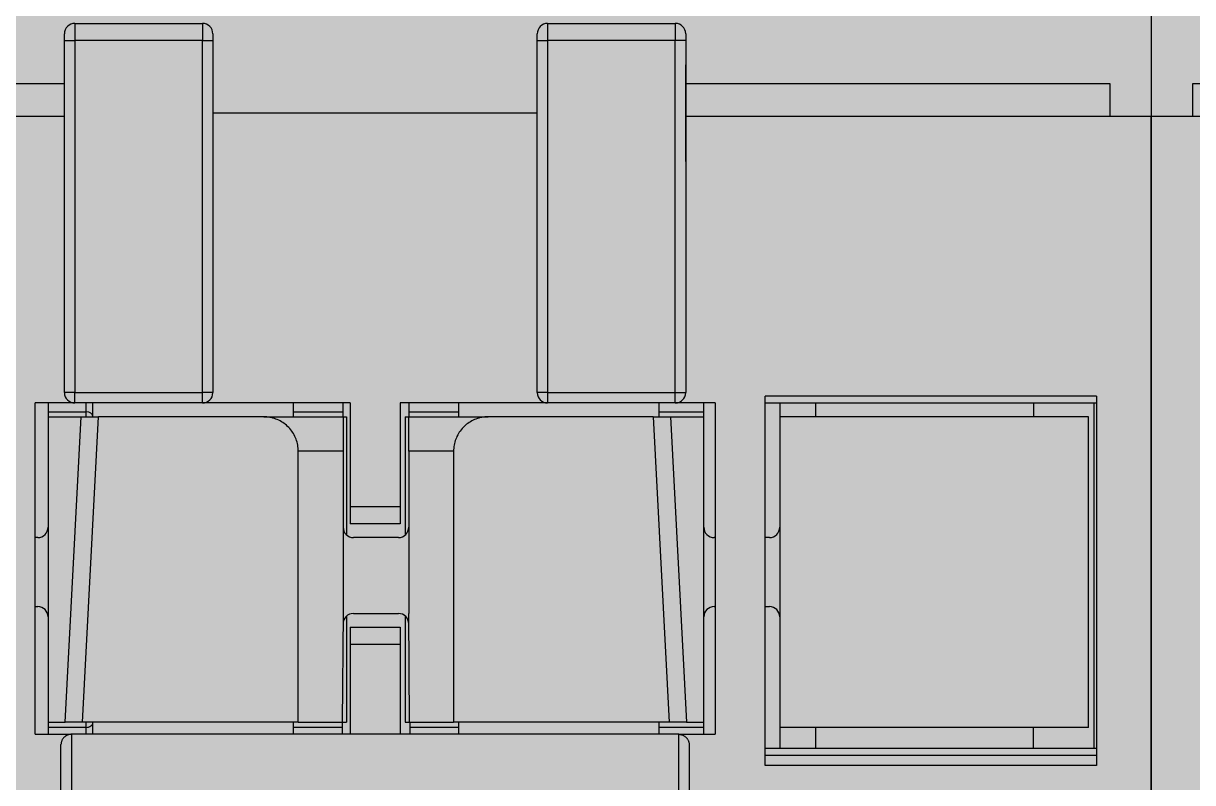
# Model space of a CAD drawing. Extents: x -20 to 2016, y -5898 to 916.
# Drawn here: x 764.39 to 798.27, y 71.66 to 93.66 of the extents above; entities that cross this region are included whole.
import ezdxf

# ---------------------------------------------------------------- set-up
doc = ezdxf.new("R2010")
doc.units = 0
doc.layers.add('MAIN-1', color=7, linetype='Continuous')
doc.layers.add('SYMS', color=7, linetype='Continuous')

msp = doc.modelspace()

# ---------------------------------------------------------------- hatches: boundary and pattern name
at = {"layer": 'SYMS', "true_color": 0x636466}
h = msp.add_hatch(color=251, dxfattribs=at)
h.dxf.hatch_style = 1
h.paths.add_polyline_path([(752.088, 44.229), (797.066, 44.229), (797.066, 114.729), (752.088, 114.729)])
h = msp.add_hatch(color=251, dxfattribs=at)
h.dxf.hatch_style = 1
h.paths.add_polyline_path([(797.077, 44.229), (842.055, 44.229), (842.055, 114.729), (797.077, 114.729)])

# ---------------------------------------------------------------- linework, layer by layer
at = {"layer": 'MAIN-1'}
for p, q in [((797.066, 94.059), (797.066, 90.959)), ((797.077, 90.959), (797.077, 94.059)), ((765.877, 93.659), (769.577, 93.659)), ((765.877, 93.659), (765.877, 93.159)), ((769.577, 93.659), (769.577, 93.159)), ((779.577, 93.659), (783.277, 93.659)), ((779.577, 93.659), (779.577, 93.159)), ((783.277, 93.659), (783.277, 93.159)), ((765.577, 93.159), (765.577, 93.359)), ((769.877, 93.359), (769.877, 93.159)), ((779.277, 93.159), (779.277, 93.359)), ((783.577, 93.359), (783.577, 93.159)), ((765.577, 82.959), (765.577, 93.159)), ((765.577, 93.159), (765.877, 93.159)), ((765.877, 93.159), (765.877, 82.959)), ((769.577, 93.159), (765.877, 93.159)), ((769.577, 82.959), (769.577, 93.159)), ((769.577, 93.159), (769.877, 93.159)), ((769.877, 93.159), (769.877, 82.959)), ((779.277, 82.959), (779.277, 93.159)), ((779.277, 93.159), (779.577, 93.159)), ((783.277, 93.159), (779.577, 93.159)), ((779.577, 93.159), (779.577, 82.959)), ((783.277, 82.959), (783.277, 93.159)), ((783.577, 93.159), (783.277, 93.159)), ((783.577, 93.159), (783.577, 82.959)), ((783.577, 89.659), (783.577, 92.459)), ((765.577, 91.909), (753.277, 91.909)), ((795.877, 91.909), (783.577, 91.909)), ((795.877, 90.959), (795.877, 91.909)), ((798.266, 91.909), (798.266, 90.959)), ((810.566, 91.909), (798.266, 91.909)), ((765.577, 90.959), (752.077, 90.959)), ((779.277, 91.059), (769.877, 91.059)), ((797.077, 90.959), (783.577, 90.959)), ((797.066, 64.359), (797.066, 90.959)), ((810.566, 90.959), (797.066, 90.959)), ((797.077, 64.359), (797.077, 90.959)), ((765.877, 82.959), (765.577, 82.959)), ((765.877, 82.959), (769.577, 82.959)), ((765.877, 82.659), (765.877, 82.959)), ((769.577, 82.659), (769.577, 82.959)), ((769.877, 82.959), (769.577, 82.959)), ((779.577, 82.959), (779.277, 82.959)), ((779.577, 82.959), (783.277, 82.959)), ((779.577, 82.959), (779.577, 82.659)), ((783.277, 82.959), (783.577, 82.959)), ((783.277, 82.659), (783.277, 82.959)), ((785.877, 72.159), (785.877, 82.859)), ((795.477, 82.859), (785.877, 82.859)), ((795.477, 82.859), (795.477, 72.159)), ((764.727, 73.059), (764.727, 82.659)), ((765.877, 82.659), (764.727, 82.659)), ((765.102, 82.659), (765.102, 82.405)), ((765.102, 82.405), (765.102, 82.259)), ((765.102, 82.405), (766.202, 82.405)), ((769.577, 82.659), (765.877, 82.659)), ((766.202, 82.405), (766.202, 82.659)), ((766.202, 82.259), (766.202, 82.405)), ((766.402, 82.264), (766.402, 82.659)), ((773.852, 82.659), (769.577, 82.659)), ((772.202, 82.659), (772.202, 82.405)), ((772.202, 82.405), (772.202, 82.259)), ((772.202, 82.405), (773.652, 82.405)), ((773.652, 82.405), (773.652, 82.659)), ((773.652, 82.259), (773.652, 82.405)), ((773.852, 82.659), (773.852, 79.659)), ((775.302, 82.659), (775.302, 79.659)), ((779.577, 82.659), (775.302, 82.659)), ((775.552, 82.659), (775.552, 82.405)), ((775.552, 82.405), (775.552, 82.259)), ((775.552, 82.405), (777.002, 82.405)), ((777.002, 82.405), (777.002, 82.659)), ((777.002, 82.259), (777.002, 82.405)), ((783.277, 82.659), (779.577, 82.659)), ((782.802, 82.659), (782.802, 82.405)), ((782.802, 82.405), (782.802, 82.259)), ((782.802, 82.405), (784.102, 82.405)), ((784.427, 82.659), (783.277, 82.659)), ((784.102, 82.405), (784.102, 82.659)), ((784.102, 82.259), (784.102, 82.405)), ((784.427, 82.659), (784.427, 73.059)), ((785.877, 82.659), (795.477, 82.659)), ((786.302, 82.659), (786.302, 82.259)), ((787.352, 82.259), (787.352, 82.659)), ((793.652, 82.659), (793.652, 82.259)), ((795.402, 82.659), (795.402, 72.659)), ((765.102, 82.259), (765.102, 73.409)), ((765.102, 82.259), (766.066, 82.259)), ((765.602, 73.409), (766.066, 82.259)), ((766.066, 82.259), (766.066, 82.259)), ((766.066, 82.259), (766.068, 82.259)), ((766.068, 82.259), (766.071, 82.259)), ((766.071, 82.259), (766.074, 82.259)), ((766.074, 82.259), (766.079, 82.259)), ((766.079, 82.259), (766.085, 82.259)), ((766.085, 82.259), (766.092, 82.259)), ((766.092, 82.259), (766.099, 82.259)), ((766.099, 82.259), (766.108, 82.259)), ((766.101, 73.409), (766.565, 82.259)), ((766.108, 82.259), (766.118, 82.259)), ((766.118, 82.259), (766.129, 82.259)), ((766.129, 82.259), (766.141, 82.259)), ((766.141, 82.259), (766.153, 82.259)), ((766.153, 82.259), (766.167, 82.259)), ((766.167, 82.259), (766.181, 82.259)), ((766.181, 82.259), (766.196, 82.259)), ((766.196, 82.259), (766.212, 82.259)), ((766.212, 82.259), (766.229, 82.259)), ((766.229, 82.259), (766.246, 82.259)), ((766.246, 82.259), (766.264, 82.259)), ((766.264, 82.259), (766.283, 82.259)), ((766.283, 82.259), (766.302, 82.259)), ((766.302, 82.259), (766.322, 82.259)), ((766.322, 82.259), (766.343, 82.259)), ((766.343, 82.259), (766.363, 82.259)), ((766.363, 82.259), (766.385, 82.259)), ((766.385, 82.259), (766.406, 82.259)), ((766.402, 82.259), (766.402, 82.264)), ((766.406, 82.259), (766.428, 82.259)), ((766.428, 82.259), (766.45, 82.259)), ((766.45, 82.259), (766.473, 82.259)), ((766.473, 82.259), (766.495, 82.259)), ((766.495, 82.259), (766.518, 82.259)), ((766.518, 82.259), (766.541, 82.259)), ((766.541, 82.259), (766.565, 82.259)), ((766.565, 82.259), (766.565, 82.259)), ((766.565, 82.259), (766.565, 82.259)), ((766.565, 82.259), (766.565, 82.259)), ((766.565, 82.259), (766.565, 82.259)), ((766.565, 82.259), (766.565, 82.259)), ((766.565, 82.259), (766.565, 82.259)), ((766.565, 82.259), (766.565, 82.259)), ((766.565, 82.259), (766.565, 82.259)), ((766.565, 82.259), (766.565, 82.259)), ((766.565, 82.259), (766.565, 82.259)), ((766.565, 82.259), (766.565, 82.259)), ((766.565, 82.259), (766.565, 82.259)), ((766.565, 82.259), (766.565, 82.259)), ((766.565, 82.259), (766.565, 82.259)), ((766.565, 82.259), (766.565, 82.259)), ((766.565, 82.259), (766.565, 82.259)), ((766.565, 82.259), (766.565, 82.259)), ((766.565, 82.259), (766.565, 82.259)), ((766.565, 82.259), (766.565, 82.259)), ((766.565, 82.259), (766.565, 82.259)), ((766.565, 82.259), (766.565, 82.259)), ((766.565, 82.259), (766.565, 82.259)), ((766.565, 82.259), (766.565, 82.259)), ((766.565, 82.259), (766.565, 82.259)), ((766.565, 82.259), (766.565, 82.259)), ((766.565, 82.259), (766.565, 82.259)), ((766.565, 82.259), (766.565, 82.259)), ((766.565, 82.259), (766.565, 82.259)), ((766.565, 82.259), (766.565, 82.259)), ((766.565, 82.259), (766.565, 82.259)), ((766.565, 82.259), (766.565, 82.259)), ((766.565, 82.259), (766.565, 82.259)), ((766.565, 82.259), (766.565, 82.259)), ((766.565, 82.259), (766.565, 82.259)), ((771.352, 82.259), (766.565, 82.259)), ((771.398, 82.258), (771.352, 82.259)), ((771.353, 82.259), (773.652, 82.259)), ((771.443, 82.255), (771.398, 82.258)), ((771.487, 82.25), (771.443, 82.255)), ((771.531, 82.243), (771.487, 82.25)), ((771.575, 82.234), (771.531, 82.243)), ((771.618, 82.223), (771.575, 82.234)), ((771.661, 82.21), (771.618, 82.223)), ((771.703, 82.195), (771.661, 82.21)), ((771.745, 82.178), (771.703, 82.195)), ((771.786, 82.16), (771.745, 82.178)), ((771.826, 82.14), (771.786, 82.16)), ((771.865, 82.117), (771.826, 82.14)), ((771.903, 82.094), (771.865, 82.117)), ((771.94, 82.068), (771.903, 82.094)), ((771.975, 82.041), (771.94, 82.068)), ((772.01, 82.012), (771.975, 82.041)), ((772.043, 81.982), (772.01, 82.012)), ((773.652, 82.259), (773.652, 81.259)), ((773.652, 82.259), (773.752, 82.259)), ((773.752, 82.259), (773.752, 78.835)), ((775.452, 82.259), (775.452, 78.835)), ((775.452, 82.259), (775.552, 82.259)), ((775.552, 81.259), (775.552, 82.259)), ((775.552, 82.259), (777.851, 82.259)), ((777.194, 82.012), (777.161, 81.982)), ((777.228, 82.041), (777.194, 82.012)), ((777.264, 82.068), (777.228, 82.041)), ((777.301, 82.094), (777.264, 82.068)), ((777.339, 82.117), (777.301, 82.094)), ((777.378, 82.14), (777.339, 82.117)), ((777.418, 82.16), (777.378, 82.14)), ((777.459, 82.178), (777.418, 82.16)), ((777.501, 82.195), (777.459, 82.178)), ((777.543, 82.21), (777.501, 82.195)), ((777.586, 82.223), (777.543, 82.21)), ((777.629, 82.234), (777.586, 82.223)), ((777.673, 82.243), (777.629, 82.234)), ((777.717, 82.25), (777.673, 82.243)), ((777.761, 82.255), (777.717, 82.25)), ((777.806, 82.258), (777.761, 82.255)), ((777.852, 82.259), (777.806, 82.258)), ((782.639, 82.259), (777.852, 82.259)), ((782.639, 82.259), (782.639, 82.259)), ((782.639, 82.259), (782.639, 82.259)), ((782.639, 82.259), (782.639, 82.259)), ((782.639, 82.259), (782.639, 82.259)), ((782.639, 82.259), (782.639, 82.259)), ((782.639, 82.259), (782.639, 82.259)), ((782.639, 82.259), (783.103, 73.409)), ((782.639, 82.259), (782.663, 82.259)), ((782.663, 82.259), (782.686, 82.259)), ((782.686, 82.259), (782.709, 82.259)), ((782.709, 82.259), (782.731, 82.259)), ((782.731, 82.259), (782.754, 82.259)), ((782.754, 82.259), (782.776, 82.259)), ((782.776, 82.259), (782.798, 82.259)), ((782.798, 82.259), (782.819, 82.259)), ((782.819, 82.259), (782.84, 82.259)), ((782.84, 82.259), (782.861, 82.259)), ((782.861, 82.259), (782.882, 82.259)), ((782.882, 82.259), (782.902, 82.259)), ((782.902, 82.259), (782.921, 82.259)), ((782.921, 82.259), (782.94, 82.259)), ((782.94, 82.259), (782.958, 82.259)), ((782.958, 82.259), (782.975, 82.259)), ((782.975, 82.259), (782.992, 82.259)), ((782.992, 82.259), (783.008, 82.259)), ((783.008, 82.259), (783.023, 82.259)), ((783.023, 82.259), (783.037, 82.259)), ((783.037, 82.259), (783.051, 82.259)), ((783.051, 82.259), (783.063, 82.259)), ((783.063, 82.259), (783.075, 82.259)), ((783.075, 82.259), (783.086, 82.259)), ((783.086, 82.259), (783.096, 82.259)), ((783.096, 82.259), (783.104, 82.259)), ((783.104, 82.259), (783.112, 82.259)), ((783.112, 82.259), (783.119, 82.259)), ((783.119, 82.259), (783.125, 82.259)), ((783.125, 82.259), (783.13, 82.259)), ((783.13, 82.259), (783.133, 82.259)), ((783.133, 82.259), (783.136, 82.259)), ((783.136, 82.259), (783.138, 82.259)), ((783.138, 82.259), (783.138, 82.259)), ((783.138, 82.259), (784.102, 82.259)), ((783.138, 82.259), (783.602, 73.409)), ((784.102, 73.409), (784.102, 82.259)), ((786.302, 82.259), (786.302, 73.259)), ((795.252, 82.259), (786.302, 82.259)), ((795.252, 73.259), (795.252, 82.259)), ((772.075, 81.95), (772.043, 81.982)), ((772.105, 81.917), (772.075, 81.95)), ((772.134, 81.883), (772.105, 81.917)), ((772.161, 81.847), (772.134, 81.883)), ((772.187, 81.81), (772.161, 81.847)), ((772.21, 81.772), (772.187, 81.81)), ((772.233, 81.733), (772.21, 81.772)), ((772.253, 81.693), (772.233, 81.733)), ((772.271, 81.652), (772.253, 81.693)), ((772.288, 81.61), (772.271, 81.652)), ((776.932, 81.652), (776.916, 81.61)), ((776.951, 81.693), (776.932, 81.652)), ((776.971, 81.733), (776.951, 81.693)), ((776.994, 81.772), (776.971, 81.733)), ((777.017, 81.81), (776.994, 81.772)), ((777.043, 81.847), (777.017, 81.81)), ((777.07, 81.883), (777.043, 81.847)), ((777.099, 81.917), (777.07, 81.883)), ((777.129, 81.95), (777.099, 81.917)), ((777.161, 81.982), (777.129, 81.95)), ((772.303, 81.568), (772.288, 81.61)), ((772.316, 81.525), (772.303, 81.568)), ((772.327, 81.482), (772.316, 81.525)), ((772.336, 81.438), (772.327, 81.482)), ((772.343, 81.394), (772.336, 81.438)), ((772.348, 81.349), (772.343, 81.394)), ((772.351, 81.304), (772.348, 81.349)), ((776.856, 81.349), (776.853, 81.304)), ((776.861, 81.394), (776.856, 81.349)), ((776.868, 81.438), (776.861, 81.394)), ((776.877, 81.482), (776.868, 81.438)), ((776.888, 81.525), (776.877, 81.482)), ((776.901, 81.568), (776.888, 81.525)), ((776.916, 81.61), (776.901, 81.568)), ((772.352, 81.259), (772.351, 81.304)), ((772.352, 73.409), (772.352, 81.259)), ((773.652, 81.259), (772.352, 81.259)), ((773.652, 81.259), (773.652, 76.559)), ((775.552, 81.259), (775.552, 76.559)), ((776.852, 81.259), (775.552, 81.259)), ((776.853, 81.304), (776.852, 81.259)), ((776.852, 81.259), (776.852, 73.409)), ((773.852, 79.659), (775.302, 79.659)), ((773.852, 79.659), (773.852, 79.159)), ((775.302, 79.659), (775.302, 79.159)), ((775.302, 79.159), (773.852, 79.159)), ((764.802, 78.759), (764.727, 78.759)), ((775.252, 78.759), (773.952, 78.759)), ((784.427, 78.759), (784.402, 78.759)), ((786.002, 78.759), (785.877, 78.759)), ((764.727, 76.759), (764.802, 76.759)), ((784.402, 76.759), (784.427, 76.759)), ((785.877, 76.759), (786.002, 76.759)), ((773.652, 76.559), (773.624, 73.409)), ((773.752, 76.485), (773.752, 73.409)), ((773.949, 76.559), (775.255, 76.559)), ((775.452, 76.485), (775.452, 73.409)), ((775.579, 73.409), (775.552, 76.559)), ((773.852, 76.159), (773.852, 75.659)), ((773.852, 76.159), (775.302, 76.159)), ((775.302, 76.159), (775.302, 75.659)), ((773.852, 75.659), (773.852, 73.059)), ((775.302, 75.659), (773.852, 75.659)), ((775.302, 75.659), (775.302, 73.059)), ((765.102, 73.409), (765.102, 73.259)), ((765.102, 73.409), (765.602, 73.409)), ((765.102, 73.259), (765.102, 73.059)), ((766.202, 73.259), (765.102, 73.259)), ((765.603, 73.409), (765.602, 73.409)), ((765.604, 73.409), (765.603, 73.409)), ((765.607, 73.409), (765.604, 73.409)), ((765.61, 73.409), (765.607, 73.409)), ((765.615, 73.409), (765.61, 73.409)), ((765.621, 73.409), (765.615, 73.409)), ((765.628, 73.409), (765.621, 73.409)), ((765.636, 73.409), (765.628, 73.409)), ((765.645, 73.409), (765.636, 73.409)), ((765.654, 73.409), (765.645, 73.409)), ((765.665, 73.409), (765.654, 73.409)), ((765.677, 73.409), (765.665, 73.409)), ((765.689, 73.409), (765.677, 73.409)), ((765.703, 73.409), (765.689, 73.409)), ((765.717, 73.409), (765.703, 73.409)), ((765.732, 73.409), (765.717, 73.409)), ((765.748, 73.409), (765.732, 73.409)), ((765.765, 73.409), (765.748, 73.409)), ((765.782, 73.409), (765.765, 73.409)), ((765.8, 73.409), (765.782, 73.409)), ((765.819, 73.409), (765.8, 73.409)), ((765.838, 73.409), (765.819, 73.409)), ((765.858, 73.409), (765.838, 73.409)), ((765.879, 73.409), (765.858, 73.409)), ((765.9, 73.409), (765.879, 73.409)), ((765.921, 73.409), (765.9, 73.409)), ((765.942, 73.409), (765.921, 73.409)), ((765.964, 73.409), (765.942, 73.409)), ((765.986, 73.409), (765.964, 73.409)), ((766.009, 73.409), (765.986, 73.409)), ((766.031, 73.409), (766.009, 73.409)), ((766.054, 73.409), (766.031, 73.409)), ((766.078, 73.409), (766.054, 73.409)), ((766.101, 73.409), (766.078, 73.409)), ((766.101, 73.409), (766.101, 73.409)), ((766.101, 73.409), (766.101, 73.409)), ((766.101, 73.409), (766.101, 73.409)), ((766.101, 73.409), (766.101, 73.409)), ((766.101, 73.409), (766.101, 73.409)), ((766.101, 73.409), (766.101, 73.409)), ((772.352, 73.409), (766.101, 73.409)), ((766.202, 73.259), (766.202, 73.409)), ((766.202, 73.059), (766.202, 73.259)), ((766.402, 73.4), (766.402, 73.409)), ((766.402, 73.059), (766.402, 73.4)), ((772.202, 73.409), (772.202, 73.259)), ((772.202, 73.259), (772.202, 73.059)), ((773.623, 73.259), (772.202, 73.259)), ((772.352, 73.409), (773.624, 73.409)), ((773.623, 73.259), (773.621, 73.059)), ((773.624, 73.303), (773.623, 73.289)), ((773.623, 73.289), (773.623, 73.274)), ((773.623, 73.274), (773.623, 73.259)), ((773.624, 73.409), (773.752, 73.409)), ((773.624, 73.409), (773.624, 73.409)), ((773.624, 73.409), (773.624, 73.407)), ((773.624, 73.407), (773.624, 73.405)), ((773.624, 73.405), (773.624, 73.402)), ((773.624, 73.402), (773.624, 73.399)), ((773.624, 73.399), (773.624, 73.394)), ((773.624, 73.394), (773.624, 73.389)), ((773.624, 73.389), (773.624, 73.382)), ((773.624, 73.382), (773.624, 73.375)), ((773.624, 73.375), (773.624, 73.367)), ((773.624, 73.367), (773.624, 73.359)), ((773.624, 73.359), (773.624, 73.349)), ((773.624, 73.349), (773.624, 73.339)), ((773.624, 73.339), (773.624, 73.328)), ((773.624, 73.328), (773.624, 73.315)), ((773.624, 73.315), (773.624, 73.303)), ((775.452, 73.409), (775.579, 73.409)), ((775.579, 73.409), (776.852, 73.409)), ((775.579, 73.409), (775.579, 73.409)), ((775.579, 73.409), (775.579, 73.407)), ((775.579, 73.407), (775.579, 73.405)), ((775.579, 73.405), (775.58, 73.402)), ((775.58, 73.402), (775.58, 73.399)), ((775.58, 73.399), (775.58, 73.394)), ((775.58, 73.394), (775.58, 73.389)), ((775.58, 73.389), (775.58, 73.382)), ((775.58, 73.382), (775.58, 73.375)), ((775.58, 73.375), (775.58, 73.367)), ((775.58, 73.367), (775.58, 73.359)), ((775.58, 73.359), (775.58, 73.349)), ((775.58, 73.349), (775.58, 73.339)), ((775.58, 73.339), (775.58, 73.328)), ((775.58, 73.328), (775.58, 73.315)), ((775.58, 73.315), (775.58, 73.303)), ((775.58, 73.303), (775.581, 73.289)), ((775.581, 73.289), (775.581, 73.274)), ((775.581, 73.274), (775.581, 73.259)), ((777.002, 73.259), (775.581, 73.259)), ((775.581, 73.259), (775.583, 73.059)), ((783.103, 73.409), (776.852, 73.409)), ((777.002, 73.259), (777.002, 73.409)), ((777.002, 73.059), (777.002, 73.259)), ((782.802, 73.409), (782.802, 73.259)), ((782.802, 73.259), (782.802, 73.059)), ((784.102, 73.259), (782.802, 73.259)), ((783.103, 73.409), (783.103, 73.409)), ((783.103, 73.409), (783.103, 73.409)), ((783.103, 73.409), (783.103, 73.409)), ((783.103, 73.409), (783.103, 73.409)), ((783.103, 73.409), (783.103, 73.409)), ((783.103, 73.409), (783.103, 73.409)), ((783.126, 73.409), (783.103, 73.409)), ((783.15, 73.409), (783.126, 73.409)), ((783.173, 73.409), (783.15, 73.409)), ((783.195, 73.409), (783.173, 73.409)), ((783.218, 73.409), (783.195, 73.409)), ((783.24, 73.409), (783.218, 73.409)), ((783.261, 73.409), (783.24, 73.409)), ((783.283, 73.409), (783.261, 73.409)), ((783.304, 73.409), (783.283, 73.409)), ((783.325, 73.409), (783.304, 73.409)), ((783.346, 73.409), (783.325, 73.409)), ((783.366, 73.409), (783.346, 73.409)), ((783.385, 73.409), (783.366, 73.409)), ((783.404, 73.409), (783.385, 73.409)), ((783.422, 73.409), (783.404, 73.409)), ((783.439, 73.409), (783.422, 73.409)), ((783.456, 73.409), (783.439, 73.409)), ((783.472, 73.409), (783.456, 73.409)), ((783.487, 73.409), (783.472, 73.409)), ((783.501, 73.409), (783.487, 73.409)), ((783.515, 73.409), (783.501, 73.409)), ((783.527, 73.409), (783.515, 73.409)), ((783.539, 73.409), (783.527, 73.409)), ((783.55, 73.409), (783.539, 73.409)), ((783.559, 73.409), (783.55, 73.409)), ((783.568, 73.409), (783.559, 73.409)), ((783.576, 73.409), (783.568, 73.409)), ((783.583, 73.409), (783.576, 73.409)), ((783.589, 73.409), (783.583, 73.409)), ((783.593, 73.409), (783.589, 73.409)), ((783.597, 73.409), (783.593, 73.409)), ((783.6, 73.409), (783.597, 73.409)), ((783.601, 73.409), (783.6, 73.409)), ((783.602, 73.409), (783.601, 73.409)), ((783.602, 73.409), (784.102, 73.409)), ((784.102, 73.259), (784.102, 73.409)), ((784.102, 73.059), (784.102, 73.259)), ((786.302, 73.259), (786.302, 72.659)), ((795.252, 73.259), (786.302, 73.259)), ((787.352, 72.659), (787.352, 73.259)), ((793.652, 72.659), (793.652, 73.259)), ((764.727, 73.059), (765.777, 73.059)), ((765.493, 72.855), (765.488, 72.837)), ((765.499, 72.871), (765.493, 72.855)), ((765.505, 72.886), (765.499, 72.871)), ((765.512, 72.901), (765.505, 72.886)), ((765.52, 72.914), (765.512, 72.901)), ((765.529, 72.928), (765.52, 72.914)), ((765.538, 72.941), (765.529, 72.928)), ((765.549, 72.953), (765.538, 72.941)), ((765.56, 72.966), (765.549, 72.953)), ((765.572, 72.978), (765.56, 72.966)), ((765.585, 72.989), (765.572, 72.978)), ((765.598, 73), (765.585, 72.989)), ((765.613, 73.01), (765.598, 73)), ((765.628, 73.019), (765.613, 73.01)), ((765.644, 73.028), (765.628, 73.019)), ((765.66, 73.035), (765.644, 73.028)), ((765.677, 73.042), (765.66, 73.035)), ((765.693, 73.047), (765.677, 73.042)), ((765.71, 73.051), (765.693, 73.047)), ((765.727, 73.055), (765.71, 73.051)), ((765.744, 73.057), (765.727, 73.055)), ((765.76, 73.059), (765.744, 73.057)), ((765.777, 73.059), (765.76, 73.059)), ((783.377, 73.059), (765.777, 73.059)), ((765.777, 73.059), (765.777, 69.259)), ((783.377, 73.059), (784.427, 73.059)), ((783.377, 73.059), (783.394, 73.059)), ((783.377, 69.259), (783.377, 73.059)), ((783.394, 73.059), (783.41, 73.057)), ((783.41, 73.057), (783.427, 73.055)), ((783.427, 73.055), (783.444, 73.051)), ((783.444, 73.051), (783.46, 73.047)), ((783.46, 73.047), (783.477, 73.042)), ((783.477, 73.042), (783.494, 73.035)), ((783.494, 73.035), (783.51, 73.028)), ((783.51, 73.028), (783.526, 73.019)), ((783.526, 73.019), (783.541, 73.01)), ((783.541, 73.01), (783.556, 73)), ((783.556, 73), (783.569, 72.989)), ((783.569, 72.989), (783.582, 72.978)), ((783.582, 72.978), (783.594, 72.966)), ((783.594, 72.966), (783.605, 72.953)), ((783.605, 72.953), (783.616, 72.941)), ((783.616, 72.941), (783.625, 72.928)), ((783.625, 72.928), (783.634, 72.914)), ((783.634, 72.914), (783.642, 72.901)), ((783.642, 72.901), (783.649, 72.886)), ((783.649, 72.886), (783.655, 72.871)), ((783.655, 72.871), (783.661, 72.855)), ((783.661, 72.855), (783.666, 72.837)), ((765.478, 72.78), (765.477, 72.759)), ((765.477, 69.259), (765.477, 72.759)), ((765.48, 72.8), (765.478, 72.78)), ((765.483, 72.819), (765.48, 72.8)), ((765.488, 72.837), (765.483, 72.819)), ((783.666, 72.837), (783.671, 72.819)), ((783.671, 72.819), (783.674, 72.8)), ((783.674, 72.8), (783.676, 72.78)), ((783.676, 72.78), (783.677, 72.759)), ((783.677, 72.759), (783.677, 69.259)), ((785.877, 72.659), (795.477, 72.659)), ((785.877, 72.459), (795.477, 72.459)), ((795.477, 72.159), (785.877, 72.159))]:
    msp.add_line(p, q, dxfattribs=at)
for centre, start, end in [((765.877, 93.359), 90, 180.0008), ((769.577, 93.359), 359.9994, 90), ((779.577, 93.359), 90, 180.0006), ((783.277, 93.359), 0, 90), ((765.877, 82.959), 180, 270), ((769.577, 82.959), 270, 0), ((779.577, 82.959), 180, 270), ((783.277, 82.959), 270, 0), ((764.802, 79.059), 270, 0), ((773.952, 79.059), 180, 270), ((775.252, 79.059), 270, 0), ((784.402, 79.059), 180, 270), ((786.002, 79.059), 270, 0), ((764.802, 76.459), 0, 90), ((784.402, 76.459), 90, 180), ((786.002, 76.459), 0, 90), ((773.949, 76.259), 90, 179.5), ((775.255, 76.259), 0.3789, 90)]:
    msp.add_arc(centre, 0.3, start, end, dxfattribs=at)
for centre, major_axis, start_param, end_param in [((766.202, 82.264), (0.2, 0), 0, 1.570796), ((766.202, 73.4), (-0.2, 0), 1.570796, 3.141603)]:
    msp.add_ellipse(centre, major_axis=major_axis, ratio=0.707107, start_param=start_param, end_param=end_param, dxfattribs=at)
at = {"layer": 'SYMS'}
for points in [[(752.088, 114.729), (797.066, 114.729), (797.066, 44.229), (752.088, 44.229)], [(797.077, 114.729), (842.055, 114.729), (842.055, 44.229), (797.077, 44.229)]]:
    msp.add_lwpolyline(points, close=True, dxfattribs=at)

doc.saveas('drawing.dxf')
